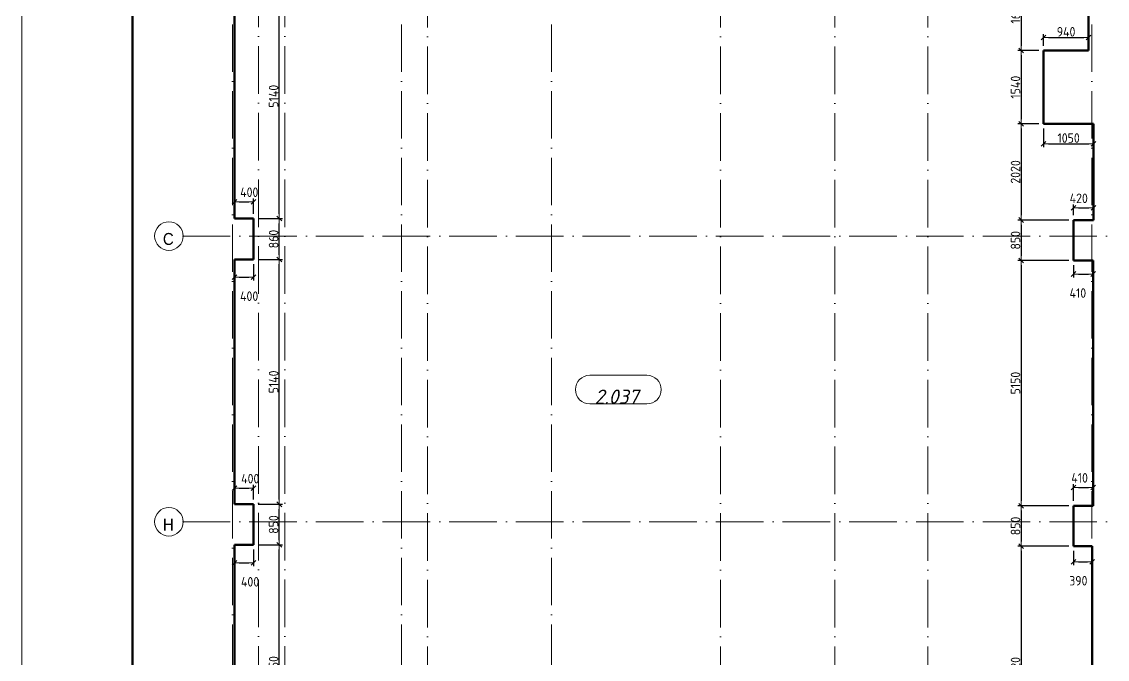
# Model space of a CAD drawing. Header units: millimetres. Extents: x 5993 to 95364, y 87345 to 143522.
# Drawn here: x 60817 to 83612, y 119095 to 132485 of the extents above; entities that cross this region are included whole.
import ezdxf
from ezdxf.enums import TextEntityAlignment as Align

# ---------------------------------------------------------------- set-up
doc = ezdxf.new("R2010")
doc.units = ezdxf.units.MM
doc.linetypes.add('50_200_ШТРИХ_1Т_ш5_п1_п1_', pattern=[1400, 1000, -200, 0, -200])
for name, color, linetype, lineweight, true_color in [('A-AREA-IDEN-1', 7, 'Continuous', 9, 0xaaaaaa), ('Оси-1', 7, 'Continuous', 20, 0xaaaaaa), ('Оси-2', 7, 'Continuous', 9, 0xaaaaaa), ('Оси-3', 7, '50_200_ШТРИХ_1Т_ш5_п1_п1_', 9, 0xaaaaaa)]:
    doc.layers.add(name, color=color, linetype=linetype, lineweight=lineweight, true_color=true_color)
doc.layers.add('Основные линии', color=7, linetype='Continuous', lineweight=30)
doc.layers.add('Размеры', color=7, linetype='Continuous', lineweight=15)
doc.styles.add('Arial', font='arial.ttf', dxfattribs={"width": 0.9, "height": 500})
doc.styles.add('ISOCPEUR_I', font='isocpeui.ttf', dxfattribs={"height": 300})
doc.styles.get("Standard").update_dxf_attribs({"font": 'arial.ttf'})
doc.styles.add('СПДС', font='isocpeur.ttf', dxfattribs={"width": 0.9})
doc.dimstyles.new('Размера А3', dxfattribs={"dimtxt": 200, "dimasz": 100, "dimexe": 70, "dimexo": 100, "dimgap": 20, "dimtad": 1, "dimdec": 0, "dimrnd": 10, "dimzin": 0, "dimdsep": 46, "dimtxsty": 'СПДС', "dimblk": 'ARROWHEAD_6', "dimcen": 1, "dimclrd": 256, "dimclre": 256, "dimclrt": 256, "dimazin": 0, "dimtfac": 1, "dimtdec": 0, "dimtmove": 2, "dimatfit": 3, "dimfxl": 1, "dimtolj": 1, "dimtzin": 0, "dimarcsym": 0})

# ---------------------------------------------------------------- blocks, each defined once
blk = doc.blocks.new('Ось сетки - Круг_Ø6_00__ISO-2_5_0_9K_-17386508-АИ_План этажа Радиаторы_2')
at = {"layer": 'Оси-1'}
blk.add_circle((0, 0), 3, dxfattribs=at)
blk = doc.blocks.new('AAR_СКБ_Марка_помещения_1_5 ммп - Номер-27962133-АИ_План этажа Радиаторы_2')
at = {"layer": 'A-AREA-IDEN-1'}
for p, q in [((-2.99, 3), (3.01, 3)), ((-2.99, 0), (3.01, 0))]:
    blk.add_line(p, q, dxfattribs=at)
for centre, start, end in [((-2.99, 1.5), 90, 270), ((3.01, 1.5), 270, 90)]:
    blk.add_arc(centre, 1.5, start, end, dxfattribs=at)
blk = doc.blocks.new('ARROWHEAD_6')
at = {"color": 0, "linetype": 'Continuous'}
for p, q in [((0, 0), (-1, 0)), ((-0.5, -0.5), (0.5, 0.5))]:
    blk.add_line(p, q, dxfattribs=at)
blk = doc.blocks.new('*D4121')
at = {"layer": 'Defpoints', "color": 0, "lineweight": -2, "transparency": 16777216}
for p in [(65685, 121500), (66226, 121500), (65685, 116350)]:
    blk.add_point(p, dxfattribs=at)
at = {"layer": 'Размеры', "lineweight": -2, "transparency": 16777216}
for p, q in [((65785, 121500), (66296, 121500)), ((66226, 116450), (66226, 121400)), ((65785, 116350), (66296, 116350))]:
    blk.add_line(p, q, dxfattribs=at)
at = {"layer": 'Размеры', "lineweight": -2, "transparency": 16777216, "xscale": 100, "yscale": 100, "zscale": 100}
for p, rotation in [((66226, 121500), 90), ((66226, 116350), 270)]:
    blk.add_blockref('ARROWHEAD_6', p, dxfattribs=dict(at, rotation=rotation))
at = {"layer": 'Размеры', "transparency": 16777216, "insert": (66106, 118925), "char_height": 200, "attachment_point": 5, "rotation": 90, "style": 'СПДС'}
blk.add_mtext('\\A1;5150', dxfattribs=at)
blk = doc.blocks.new('*D4122')
at = {"layer": 'Defpoints', "color": 0, "lineweight": -2, "transparency": 16777216}
for p in [(65685, 122350), (66226, 122350), (65685, 121500)]:
    blk.add_point(p, dxfattribs=at)
at = {"layer": 'Размеры', "lineweight": -2, "transparency": 16777216}
for p, q in [((65785, 122350), (66296, 122350)), ((66226, 121600), (66226, 122250)), ((65785, 121500), (66296, 121500))]:
    blk.add_line(p, q, dxfattribs=at)
at = {"layer": 'Размеры', "lineweight": -2, "transparency": 16777216, "xscale": 100, "yscale": 100, "zscale": 100}
for p, rotation in [((66226, 122350), 90), ((66226, 121500), 270)]:
    blk.add_blockref('ARROWHEAD_6', p, dxfattribs=dict(at, rotation=rotation))
at = {"layer": 'Размеры', "transparency": 16777216, "insert": (66106, 121925), "char_height": 200, "attachment_point": 5, "rotation": 90, "style": 'СПДС'}
blk.add_mtext('\\A1;850', dxfattribs=at)
blk = doc.blocks.new('*D4123')
at = {"layer": 'Defpoints', "color": 0, "lineweight": -2, "transparency": 16777216}
for p in [(65685, 127490), (66226, 127490), (65685, 122350)]:
    blk.add_point(p, dxfattribs=at)
at = {"layer": 'Размеры', "lineweight": -2, "transparency": 16777216}
for p, q in [((65785, 127490), (66296, 127490)), ((66226, 122450), (66226, 127390)), ((65785, 122350), (66296, 122350))]:
    blk.add_line(p, q, dxfattribs=at)
at = {"layer": 'Размеры', "lineweight": -2, "transparency": 16777216, "xscale": 100, "yscale": 100, "zscale": 100}
for p, rotation in [((66226, 127490), 90), ((66226, 122350), 270)]:
    blk.add_blockref('ARROWHEAD_6', p, dxfattribs=dict(at, rotation=rotation))
at = {"layer": 'Размеры', "transparency": 16777216, "insert": (66106, 124920), "char_height": 200, "attachment_point": 5, "rotation": 90, "style": 'СПДС'}
blk.add_mtext('\\A1;5140', dxfattribs=at)
blk = doc.blocks.new('*D4124')
at = {"layer": 'Defpoints', "color": 0, "lineweight": -2, "transparency": 16777216}
for p in [(65685, 128350), (66226, 128350), (65685, 127490)]:
    blk.add_point(p, dxfattribs=at)
at = {"layer": 'Размеры', "lineweight": -2, "transparency": 16777216}
for p, q in [((65785, 128350), (66296, 128350)), ((66226, 127590), (66226, 128250)), ((65785, 127490), (66296, 127490))]:
    blk.add_line(p, q, dxfattribs=at)
at = {"layer": 'Размеры', "lineweight": -2, "transparency": 16777216, "xscale": 100, "yscale": 100, "zscale": 100}
for p, rotation in [((66226, 128350), 90), ((66226, 127490), 270)]:
    blk.add_blockref('ARROWHEAD_6', p, dxfattribs=dict(at, rotation=rotation))
at = {"layer": 'Размеры', "transparency": 16777216, "insert": (66106, 127920), "char_height": 200, "attachment_point": 5, "rotation": 90, "style": 'СПДС'}
blk.add_mtext('\\A1;860', dxfattribs=at)
blk = doc.blocks.new('*D4125')
at = {"layer": 'Defpoints', "color": 0, "lineweight": -2, "transparency": 16777216}
for p in [(65695, 133490), (66226, 133490), (65685, 128350)]:
    blk.add_point(p, dxfattribs=at)
at = {"layer": 'Размеры', "lineweight": -2, "transparency": 16777216}
for p, q in [((65795, 133490), (66296, 133490)), ((66226, 128450), (66226, 133390)), ((65785, 128350), (66296, 128350))]:
    blk.add_line(p, q, dxfattribs=at)
at = {"layer": 'Размеры', "lineweight": -2, "transparency": 16777216, "xscale": 100, "yscale": 100, "zscale": 100}
for p, rotation in [((66226, 133490), 90), ((66226, 128350), 270)]:
    blk.add_blockref('ARROWHEAD_6', p, dxfattribs=dict(at, rotation=rotation))
at = {"layer": 'Размеры', "transparency": 16777216, "insert": (66106, 130920), "char_height": 200, "attachment_point": 5, "rotation": 90, "style": 'СПДС'}
blk.add_mtext('\\A1;5140', dxfattribs=at)
blk = doc.blocks.new('*D4137')
at = {"layer": 'Defpoints', "color": 0, "lineweight": -2, "transparency": 16777216}
for p in [(82825, 133480), (81805, 131880), (82275, 131880)]:
    blk.add_point(p, dxfattribs=at)
at = {"layer": 'Размеры', "lineweight": -2, "transparency": 16777216}
for p, q in [((82725, 133480), (81735, 133480)), ((81805, 133380), (81805, 131980)), ((82175, 131880), (81735, 131880))]:
    blk.add_line(p, q, dxfattribs=at)
at = {"layer": 'Размеры', "lineweight": -2, "transparency": 16777216, "xscale": 100, "yscale": 100, "zscale": 100}
for p, rotation in [((81805, 133480), 90), ((81805, 131880), 270)]:
    blk.add_blockref('ARROWHEAD_6', p, dxfattribs=dict(at, rotation=rotation))
at = {"layer": 'Размеры', "transparency": 16777216, "insert": (81685, 132680), "char_height": 200, "attachment_point": 5, "rotation": 90, "style": 'СПДС'}
blk.add_mtext('\\A1;1600', dxfattribs=at)
blk = doc.blocks.new('*D4138')
at = {"layer": 'Defpoints', "color": 0, "lineweight": -2, "transparency": 16777216}
for p in [(82275, 131880), (81805, 130340), (82275, 130340)]:
    blk.add_point(p, dxfattribs=at)
at = {"layer": 'Размеры', "lineweight": -2, "transparency": 16777216}
for p, q in [((82175, 131880), (81735, 131880)), ((81805, 131780), (81805, 130440)), ((82175, 130340), (81735, 130340))]:
    blk.add_line(p, q, dxfattribs=at)
at = {"layer": 'Размеры', "lineweight": -2, "transparency": 16777216, "xscale": 100, "yscale": 100, "zscale": 100}
for p, rotation in [((81805, 131880), 90), ((81805, 130340), 270)]:
    blk.add_blockref('ARROWHEAD_6', p, dxfattribs=dict(at, rotation=rotation))
at = {"layer": 'Размеры', "transparency": 16777216, "insert": (81685, 131110), "char_height": 200, "attachment_point": 5, "rotation": 90, "style": 'СПДС'}
blk.add_mtext('\\A1;1540', dxfattribs=at)
blk = doc.blocks.new('*D4139')
at = {"layer": 'Defpoints', "color": 0, "lineweight": -2, "transparency": 16777216}
for p in [(82275, 130340), (81805, 128320), (82905, 128320)]:
    blk.add_point(p, dxfattribs=at)
at = {"layer": 'Размеры', "lineweight": -2, "transparency": 16777216}
for p, q in [((82175, 130340), (81735, 130340)), ((81805, 130240), (81805, 128420)), ((82805, 128320), (81735, 128320))]:
    blk.add_line(p, q, dxfattribs=at)
at = {"layer": 'Размеры', "lineweight": -2, "transparency": 16777216, "xscale": 100, "yscale": 100, "zscale": 100}
for p, rotation in [((81805, 130340), 90), ((81805, 128320), 270)]:
    blk.add_blockref('ARROWHEAD_6', p, dxfattribs=dict(at, rotation=rotation))
at = {"layer": 'Размеры', "transparency": 16777216, "insert": (81685, 129330), "char_height": 200, "attachment_point": 5, "rotation": 90, "style": 'СПДС'}
blk.add_mtext('\\A1;2020', dxfattribs=at)
blk = doc.blocks.new('*D4140')
at = {"layer": 'Defpoints', "color": 0, "lineweight": -2, "transparency": 16777216}
for p in [(82905, 128320), (81805, 127470), (82905, 127470)]:
    blk.add_point(p, dxfattribs=at)
at = {"layer": 'Размеры', "lineweight": -2, "transparency": 16777216}
for p, q in [((82805, 128320), (81735, 128320)), ((81805, 128220), (81805, 127570)), ((82805, 127470), (81735, 127470))]:
    blk.add_line(p, q, dxfattribs=at)
at = {"layer": 'Размеры', "lineweight": -2, "transparency": 16777216, "xscale": 100, "yscale": 100, "zscale": 100}
for p, rotation in [((81805, 128320), 90), ((81805, 127470), 270)]:
    blk.add_blockref('ARROWHEAD_6', p, dxfattribs=dict(at, rotation=rotation))
at = {"layer": 'Размеры', "transparency": 16777216, "insert": (81685, 127895), "char_height": 200, "attachment_point": 5, "rotation": 90, "style": 'СПДС'}
blk.add_mtext('\\A1;850', dxfattribs=at)
blk = doc.blocks.new('*D4141')
at = {"layer": 'Defpoints', "color": 0, "lineweight": -2, "transparency": 16777216}
for p in [(82905, 127470), (81805, 122320), (82905, 122320)]:
    blk.add_point(p, dxfattribs=at)
at = {"layer": 'Размеры', "lineweight": -2, "transparency": 16777216}
for p, q in [((82805, 127470), (81735, 127470)), ((81805, 127370), (81805, 122420)), ((82805, 122320), (81735, 122320))]:
    blk.add_line(p, q, dxfattribs=at)
at = {"layer": 'Размеры', "lineweight": -2, "transparency": 16777216, "xscale": 100, "yscale": 100, "zscale": 100}
for p, rotation in [((81805, 127470), 90), ((81805, 122320), 270)]:
    blk.add_blockref('ARROWHEAD_6', p, dxfattribs=dict(at, rotation=rotation))
at = {"layer": 'Размеры', "transparency": 16777216, "insert": (81685, 124895), "char_height": 200, "attachment_point": 5, "rotation": 90, "style": 'СПДС'}
blk.add_mtext('\\A1;5150', dxfattribs=at)
blk = doc.blocks.new('*D4142')
at = {"layer": 'Defpoints', "color": 0, "lineweight": -2, "transparency": 16777216}
for p in [(82905, 122320), (81805, 121470), (82905, 121470)]:
    blk.add_point(p, dxfattribs=at)
at = {"layer": 'Размеры', "lineweight": -2, "transparency": 16777216}
for p, q in [((82805, 122320), (81735, 122320)), ((81805, 122220), (81805, 121570)), ((82805, 121470), (81735, 121470))]:
    blk.add_line(p, q, dxfattribs=at)
at = {"layer": 'Размеры', "lineweight": -2, "transparency": 16777216, "xscale": 100, "yscale": 100, "zscale": 100}
for p, rotation in [((81805, 122320), 90), ((81805, 121470), 270)]:
    blk.add_blockref('ARROWHEAD_6', p, dxfattribs=dict(at, rotation=rotation))
at = {"layer": 'Размеры', "transparency": 16777216, "insert": (81685, 121895), "char_height": 200, "attachment_point": 5, "rotation": 90, "style": 'СПДС'}
blk.add_mtext('\\A1;850', dxfattribs=at)
blk = doc.blocks.new('*D4143')
at = {"layer": 'Defpoints', "color": 0, "lineweight": -2, "transparency": 16777216}
for p in [(82905, 121470), (81805, 116350), (82915, 116350)]:
    blk.add_point(p, dxfattribs=at)
at = {"layer": 'Размеры', "lineweight": -2, "transparency": 16777216}
for p, q in [((82805, 121470), (81735, 121470)), ((81805, 121370), (81805, 116450)), ((82815, 116350), (81735, 116350))]:
    blk.add_line(p, q, dxfattribs=at)
at = {"layer": 'Размеры', "lineweight": -2, "transparency": 16777216, "xscale": 100, "yscale": 100, "zscale": 100}
for p, rotation in [((81805, 121470), 90), ((81805, 116350), 270)]:
    blk.add_blockref('ARROWHEAD_6', p, dxfattribs=dict(at, rotation=rotation))
at = {"layer": 'Размеры', "transparency": 16777216, "insert": (81685, 118910), "char_height": 200, "attachment_point": 5, "rotation": 90, "style": 'СПДС'}
blk.add_mtext('\\A1;5120', dxfattribs=at)
blk = doc.blocks.new('*D4165')
at = {"layer": 'Defpoints', "color": 0, "lineweight": -2, "transparency": 16777216}
for p in [(83219, 132153), (82275, 131880), (83219, 131880)]:
    blk.add_point(p, dxfattribs=at)
at = {"layer": 'Размеры', "lineweight": -2, "transparency": 16777216}
for p, q in [((82275, 131980), (82275, 132223)), ((83219, 131980), (83219, 132223)), ((82375, 132153), (83119, 132153))]:
    blk.add_line(p, q, dxfattribs=at)
at = {"layer": 'Размеры', "lineweight": -2, "transparency": 16777216, "xscale": 100, "yscale": 100, "zscale": 100, "rotation": 180}
blk.add_blockref('ARROWHEAD_6', (82275, 132153), dxfattribs=at)
at = {"layer": 'Размеры', "lineweight": -2, "transparency": 16777216, "xscale": 100, "yscale": 100, "zscale": 100}
blk.add_blockref('ARROWHEAD_6', (83219, 132153), dxfattribs=at)
at = {"layer": 'Размеры', "lineweight": -2, "transparency": 16777216, "insert": (82747, 132273), "char_height": 200, "attachment_point": 5, "style": 'СПДС'}
blk.add_mtext('\\A1;940', dxfattribs=at)
blk = doc.blocks.new('*D4166')
at = {"layer": 'Defpoints', "color": 0, "lineweight": -2, "transparency": 16777216}
for p in [(82275, 130340), (83325, 130340), (83325, 129922)]:
    blk.add_point(p, dxfattribs=at)
at = {"layer": 'Размеры', "lineweight": -2, "transparency": 16777216}
for p, q in [((82275, 130240), (82275, 129852)), ((83325, 130240), (83325, 129852)), ((82375, 129922), (83225, 129922))]:
    blk.add_line(p, q, dxfattribs=at)
at = {"layer": 'Размеры', "lineweight": -2, "transparency": 16777216, "xscale": 100, "yscale": 100, "zscale": 100, "rotation": 180}
blk.add_blockref('ARROWHEAD_6', (82275, 129922), dxfattribs=at)
at = {"layer": 'Размеры', "lineweight": -2, "transparency": 16777216, "xscale": 100, "yscale": 100, "zscale": 100}
blk.add_blockref('ARROWHEAD_6', (83325, 129922), dxfattribs=at)
at = {"layer": 'Размеры', "lineweight": -2, "transparency": 16777216, "insert": (82800, 130042), "char_height": 200, "attachment_point": 5, "style": 'СПДС'}
blk.add_mtext('\\A1;1050', dxfattribs=at)
blk = doc.blocks.new('*D4167')
at = {"layer": 'Defpoints', "color": 0, "lineweight": -2, "transparency": 16777216}
for p in [(83325, 128576), (82905, 128320), (83325, 128320)]:
    blk.add_point(p, dxfattribs=at)
at = {"layer": 'Размеры', "lineweight": -2, "transparency": 16777216}
for p, q in [((82905, 128420), (82905, 128646)), ((83005, 128576), (83225, 128576)), ((83325, 128420), (83325, 128646))]:
    blk.add_line(p, q, dxfattribs=at)
at = {"layer": 'Размеры', "lineweight": -2, "transparency": 16777216, "xscale": 100, "yscale": 100, "zscale": 100, "rotation": 180}
blk.add_blockref('ARROWHEAD_6', (82905, 128576), dxfattribs=at)
at = {"layer": 'Размеры', "lineweight": -2, "transparency": 16777216, "xscale": 100, "yscale": 100, "zscale": 100}
blk.add_blockref('ARROWHEAD_6', (83325, 128576), dxfattribs=at)
at = {"layer": 'Размеры', "lineweight": -2, "transparency": 16777216, "insert": (83013, 128776), "char_height": 200, "attachment_point": 5, "style": 'СПДС'}
blk.add_mtext('\\A1;420', dxfattribs=at)
blk = doc.blocks.new('*D4168')
at = {"layer": 'Defpoints', "color": 0, "lineweight": -2, "transparency": 16777216}
for p in [(82905, 127470), (83315, 127470), (83315, 127186)]:
    blk.add_point(p, dxfattribs=at)
at = {"layer": 'Размеры', "lineweight": -2, "transparency": 16777216}
for p, q in [((82905, 127370), (82905, 127116)), ((83315, 127370), (83315, 127116)), ((83005, 127186), (83215, 127186))]:
    blk.add_line(p, q, dxfattribs=at)
at = {"layer": 'Размеры', "lineweight": -2, "transparency": 16777216, "xscale": 100, "yscale": 100, "zscale": 100, "rotation": 180}
blk.add_blockref('ARROWHEAD_6', (82905, 127186), dxfattribs=at)
at = {"layer": 'Размеры', "lineweight": -2, "transparency": 16777216, "xscale": 100, "yscale": 100, "zscale": 100}
blk.add_blockref('ARROWHEAD_6', (83315, 127186), dxfattribs=at)
at = {"layer": 'Размеры', "lineweight": -2, "transparency": 16777216, "insert": (82994, 126786), "char_height": 200, "attachment_point": 5, "style": 'СПДС'}
blk.add_mtext('\\A1;410', dxfattribs=at)
blk = doc.blocks.new('*D4169')
at = {"layer": 'Defpoints', "color": 0, "lineweight": -2, "transparency": 16777216}
for p in [(83315, 122705), (82905, 122320), (83315, 122320)]:
    blk.add_point(p, dxfattribs=at)
at = {"layer": 'Размеры', "lineweight": -2, "transparency": 16777216}
for p, q in [((82905, 122420), (82905, 122775)), ((83005, 122705), (83215, 122705)), ((83315, 122420), (83315, 122775))]:
    blk.add_line(p, q, dxfattribs=at)
at = {"layer": 'Размеры', "lineweight": -2, "transparency": 16777216, "xscale": 100, "yscale": 100, "zscale": 100, "rotation": 180}
blk.add_blockref('ARROWHEAD_6', (82905, 122705), dxfattribs=at)
at = {"layer": 'Размеры', "lineweight": -2, "transparency": 16777216, "xscale": 100, "yscale": 100, "zscale": 100}
blk.add_blockref('ARROWHEAD_6', (83315, 122705), dxfattribs=at)
at = {"layer": 'Размеры', "lineweight": -2, "transparency": 16777216, "insert": (83031, 122905), "char_height": 200, "attachment_point": 5, "style": 'СПДС'}
blk.add_mtext('\\A1;410', dxfattribs=at)
blk = doc.blocks.new('*D4170')
at = {"layer": 'Defpoints', "color": 0, "lineweight": -2, "transparency": 16777216}
for p in [(82905, 121470), (83295, 121470), (83295, 121144)]:
    blk.add_point(p, dxfattribs=at)
at = {"layer": 'Размеры', "lineweight": -2, "transparency": 16777216}
for p, q in [((82905, 121370), (82905, 121074)), ((83295, 121370), (83295, 121074)), ((83005, 121144), (83195, 121144))]:
    blk.add_line(p, q, dxfattribs=at)
at = {"layer": 'Размеры', "lineweight": -2, "transparency": 16777216, "xscale": 100, "yscale": 100, "zscale": 100, "rotation": 180}
blk.add_blockref('ARROWHEAD_6', (82905, 121144), dxfattribs=at)
at = {"layer": 'Размеры', "lineweight": -2, "transparency": 16777216, "xscale": 100, "yscale": 100, "zscale": 100}
blk.add_blockref('ARROWHEAD_6', (83295, 121144), dxfattribs=at)
at = {"layer": 'Размеры', "lineweight": -2, "transparency": 16777216, "insert": (83004, 120744), "char_height": 200, "attachment_point": 5, "style": 'СПДС'}
blk.add_mtext('\\A1;390', dxfattribs=at)
blk = doc.blocks.new('*D4186')
at = {"layer": 'Defpoints', "color": 0, "lineweight": -2, "transparency": 16777216}
for p in [(65285, 121500), (65685, 121500), (65685, 121122)]:
    blk.add_point(p, dxfattribs=at)
at = {"layer": 'Размеры', "lineweight": -2, "transparency": 16777216}
for p, q in [((65285, 121400), (65285, 121052)), ((65685, 121400), (65685, 121052)), ((65385, 121122), (65585, 121122))]:
    blk.add_line(p, q, dxfattribs=at)
at = {"layer": 'Размеры', "lineweight": -2, "transparency": 16777216, "xscale": 100, "yscale": 100, "zscale": 100, "rotation": 180}
blk.add_blockref('ARROWHEAD_6', (65285, 121122), dxfattribs=at)
at = {"layer": 'Размеры', "lineweight": -2, "transparency": 16777216, "xscale": 100, "yscale": 100, "zscale": 100}
blk.add_blockref('ARROWHEAD_6', (65685, 121122), dxfattribs=at)
at = {"layer": 'Размеры', "lineweight": -2, "transparency": 16777216, "insert": (65612, 120722), "char_height": 200, "attachment_point": 5, "style": 'СПДС'}
blk.add_mtext('\\A1;400', dxfattribs=at)
blk = doc.blocks.new('*D4187')
at = {"layer": 'Defpoints', "color": 0, "lineweight": -2, "transparency": 16777216}
for p in [(65685, 122689), (65285, 122350), (65685, 122350)]:
    blk.add_point(p, dxfattribs=at)
at = {"layer": 'Размеры', "lineweight": -2, "transparency": 16777216}
for p, q in [((65285, 122450), (65285, 122759)), ((65385, 122689), (65585, 122689)), ((65685, 122450), (65685, 122759))]:
    blk.add_line(p, q, dxfattribs=at)
at = {"layer": 'Размеры', "lineweight": -2, "transparency": 16777216, "xscale": 100, "yscale": 100, "zscale": 100, "rotation": 180}
blk.add_blockref('ARROWHEAD_6', (65285, 122689), dxfattribs=at)
at = {"layer": 'Размеры', "lineweight": -2, "transparency": 16777216, "xscale": 100, "yscale": 100, "zscale": 100}
blk.add_blockref('ARROWHEAD_6', (65685, 122689), dxfattribs=at)
at = {"layer": 'Размеры', "lineweight": -2, "transparency": 16777216, "insert": (65616, 122889), "char_height": 200, "attachment_point": 5, "style": 'СПДС'}
blk.add_mtext('\\A1;400', dxfattribs=at)
blk = doc.blocks.new('*D4188')
at = {"layer": 'Defpoints', "color": 0, "lineweight": -2, "transparency": 16777216}
for p in [(65285, 127490), (65685, 127490), (65685, 127121)]:
    blk.add_point(p, dxfattribs=at)
at = {"layer": 'Размеры', "lineweight": -2, "transparency": 16777216}
for p, q in [((65285, 127390), (65285, 127051)), ((65685, 127390), (65685, 127051)), ((65385, 127121), (65585, 127121))]:
    blk.add_line(p, q, dxfattribs=at)
at = {"layer": 'Размеры', "lineweight": -2, "transparency": 16777216, "xscale": 100, "yscale": 100, "zscale": 100, "rotation": 180}
blk.add_blockref('ARROWHEAD_6', (65285, 127121), dxfattribs=at)
at = {"layer": 'Размеры', "lineweight": -2, "transparency": 16777216, "xscale": 100, "yscale": 100, "zscale": 100}
blk.add_blockref('ARROWHEAD_6', (65685, 127121), dxfattribs=at)
at = {"layer": 'Размеры', "lineweight": -2, "transparency": 16777216, "insert": (65593, 126721), "char_height": 200, "attachment_point": 5, "style": 'СПДС'}
blk.add_mtext('\\A1;400', dxfattribs=at)
blk = doc.blocks.new('*D4189')
at = {"layer": 'Defpoints', "color": 0, "lineweight": -2, "transparency": 16777216}
for p in [(65685, 128704), (65285, 128350), (65685, 128350)]:
    blk.add_point(p, dxfattribs=at)
at = {"layer": 'Размеры', "lineweight": -2, "transparency": 16777216}
for p, q in [((65285, 128450), (65285, 128774)), ((65385, 128704), (65585, 128704)), ((65685, 128450), (65685, 128774))]:
    blk.add_line(p, q, dxfattribs=at)
at = {"layer": 'Размеры', "lineweight": -2, "transparency": 16777216, "xscale": 100, "yscale": 100, "zscale": 100, "rotation": 180}
blk.add_blockref('ARROWHEAD_6', (65285, 128704), dxfattribs=at)
at = {"layer": 'Размеры', "lineweight": -2, "transparency": 16777216, "xscale": 100, "yscale": 100, "zscale": 100}
blk.add_blockref('ARROWHEAD_6', (65685, 128704), dxfattribs=at)
at = {"layer": 'Размеры', "lineweight": -2, "transparency": 16777216, "insert": (65595, 128904), "char_height": 200, "attachment_point": 5, "style": 'СПДС'}
blk.add_mtext('\\A1;400', dxfattribs=at)
blk = doc.blocks.new('*U62')
at = {"lineweight": 0}
blk.add_lwpolyline([(-292, -5), (5, -5), (5, 415), (-292, 415)], close=True, dxfattribs=at)
at = {"color": 0, "linetype": 'Continuous', "lineweight": 50}
blk.add_lwpolyline([(-272, 410), (0, 410), (0, 0), (-272, 0)], close=True, dxfattribs=at)
at = {"lineweight": 30, "width": 0.9, "flags": 104}
blk.add_attdef('ШАПКА', text='', height=3, dxfattribs=at).set_placement((-135, 281), align=Align.MIDDLE_CENTER)
at = {"style": 'СПДС'}
for tag, height, p in [('ШИФР_ПРОЕКТА', 4, (-60, 50)), ('НАИМЕНОВАНИЕ_ОБЪЕКТА', 2.5, (-85, 25)), ('СТАДИЯ', 4, (-42.5, 20)), ('ЛИСТ_первый', 4, (-27.5, 20)), ('ЛИСТОВ', 4, (-10, 20)), ('НАИМЕНОВАНИЕ_ОБЪЕКТА2', 2.5, (-85, 20)), ('НАИМЕНОВАНИЕ_ЧЕРТЕЖА1', 2.5, (-85, 10)), ('ОРГАНИЗАЦИЯ_РАЗРАБОТЧИК1', 4, (-25, 8.09)), ('НАИМЕНОВАНИЕ_ЧЕРТЕЖА2', 2.5, (-85, 5))]:
    blk.add_attdef(tag, text='', height=height, dxfattribs=at).set_placement(p, align=Align.MIDDLE_CENTER)
for tag, p in [('РАЗРАБОТЧИК', (-163.97, 27.5)), ('РУК.ГРУППЫ', (-163.97, 22.5))]:
    blk.add_attdef(tag, text='', height=2.5, dxfattribs=at).set_placement(p, align=Align.MIDDLE_LEFT)
at = {"style": 'СПДС', "width": 0.9}
for p in [(-129.65, 26.37), (-129.65, 21.37)]:
    blk.add_attdef('ДАТА', p, '', height=2.3, dxfattribs=at)

msp = doc.modelspace()

# ---------------------------------------------------------------- linework, layer by layer
at = {"layer": 'Оси-3'}
for p, q in [((65240.5, 140830.4), (65240.5, 108570.5)), ((65790.5, 108570.5), (65790.5, 140830.4)), ((66340.5, 108570.5), (66340.5, 140830.4)), ((68790.5, 140830.4), (68790.5, 108565)), ((69340.5, 108563.5), (69340.5, 140830.4)), ((71940.5, 140830.4), (71940.5, 108570.5)), ((75490.5, 108563.5), (75490.5, 140830.4)), ((77890.5, 108563.5), (77890.5, 140830.4)), ((79840.5, 108563.5), (79840.5, 140830.4)), ((83290.5, 140830.4), (83290.5, 108563.5)), ((64194.4, 127982.8), (84132.7, 127982.8)), ((64194.4, 121982.8), (84132.7, 121982.8))]:
    msp.add_line(p, q, dxfattribs=at)
at = {"layer": 'Основные линии', "color": 18, "true_color": 0x000000}
for p, q in [((65285.5, 128350), (65285.5, 133490)), ((83219.5, 131880), (82275.5, 131880)), ((82275.5, 131880), (82275.5, 130340)), ((82275.5, 130340), (83325.5, 130340)), ((65685.5, 128350), (65285.5, 128350)), ((65685.5, 127490), (65685.5, 128350)), ((65285.5, 122350), (65285.5, 127490)), ((65285.5, 127490), (65685.5, 127490)), ((65685.5, 122350), (65285.5, 122350)), ((65685.5, 121500), (65685.5, 122350)), ((65285.5, 121350), (65285.5, 121500)), ((65285.5, 121500), (65685.5, 121500)), ((65285.5, 116350), (65285.5, 121350))]:
    msp.add_line(p, q, dxfattribs=at)
msp.add_lwpolyline([(83315.5, 127470), (83315.5, 122320), (82905.5, 122320), (82905.5, 121470), (83295.5, 121470), (83295.5, 116350), (82915.5, 116350), (82915.5, 115450), (83305.5, 115450), (83305.5, 110120), (82905.5, 110120), (82905.5, 109820), (82665.5, 109820)], dxfattribs=at)
at = {"layer": 'Размеры', "color": 30, "lineweight": 50, "true_color": 0xf26722}
for p, q in [((65285.5, 133490), (65285.5, 128350)), ((83219.5, 131880), (83219.5, 133480)), ((82275.5, 130340), (82275.5, 131880)), ((82275.5, 131880), (83219.5, 131880)), ((83325.5, 130340), (82275.5, 130340)), ((83325.5, 128320), (83325.5, 130340)), ((65285.5, 128350), (65685.5, 128350)), ((65685.5, 128350), (65685.5, 127490)), ((82905.5, 127470), (82905.5, 128320)), ((82905.5, 128320), (83325.5, 128320)), ((65685.5, 127490), (65285.5, 127490)), ((65285.5, 127490), (65285.5, 122350)), ((83315.5, 127470), (82905.5, 127470)), ((83315.5, 122320), (83315.5, 127470)), ((65285.5, 122350), (65685.5, 122350)), ((65685.5, 122350), (65685.5, 121500)), ((82905.5, 121470), (82905.5, 122320)), ((82905.5, 122320), (83315.5, 122320)), ((65685.5, 121500), (65285.5, 121500)), ((65285.5, 121500), (65285.5, 116350)), ((83295.5, 121470), (82905.5, 121470)), ((83295.5, 116350), (83295.5, 121470))]:
    msp.add_line(p, q, dxfattribs=at)

# ---------------------------------------------------------------- block references
at = {"xscale": 116.3214233566373, "yscale": 116.3214233566373, "zscale": 116.3214233566373}
msp.add_blockref('*U62', (94782.9, 95249), dxfattribs=at)
at = {"layer": 'A-AREA-IDEN-1', "xscale": 199.9999999999999, "yscale": 199.9999999999999, "zscale": 199.9999999999999}
msp.add_blockref('AAR_СКБ_Марка_помещения_1_5 ммп - Номер-27962133-АИ_План этажа Радиаторы_2', (73343, 124459.5), dxfattribs=at)
at = {"layer": 'Оси-1', "xscale": 100, "yscale": 100, "zscale": 100, "rotation": 269.9999999999995}
for p in [(63907.3, 127982.8), (63907.3, 121982.8)]:
    msp.add_blockref('Ось сетки - Круг_Ø6_00__ISO-2_5_0_9K_-17386508-АИ_План этажа Радиаторы_2', p, dxfattribs=at)

# ---------------------------------------------------------------- texts
at = {"layer": 'A-AREA-IDEN-1', "insert": (73308.3, 124459.5), "char_height": 300, "width": 952, "attachment_point": 8, "line_spacing_factor": 1.139951, "style": 'ISOCPEUR_I'}
msp.add_mtext('\\pxqc,t8.46667,16.93333,25.4,33.86667,42.33333,50.8,59.26667,67.73333,76.2,84.66667,93.13333,101.6,110.06667,118.53333,127,135.46667,143.93333,152.4,160.86667,169.33333,177.8,186.26667,194.73333,203.2,211.66667,220.13333,228.6,237.06667,245.53333,254,262.46667,270.93333;{2.037}', dxfattribs=at)
at = {"layer": 'Оси-2', "char_height": 250, "width": 464.4, "attachment_point": 5, "line_spacing_factor": 0.936439, "style": 'Arial'}
for s, insert in [('\\pxqc,t4.572,9.144,13.716,18.288,22.86,27.432,32.004,36.576,41.148,45.72,50.292,54.864,59.436,64.008,68.58,73.152,77.724,82.296,86.868,91.44,96.012,100.584,105.156,109.728,114.3,118.872,123.444,128.016,132.588,137.16,141.732,146.304;{С}', (63895.8, 127921)), ('\\pxqc,t4.572,9.144,13.716,18.288,22.86,27.432,32.004,36.576,41.148,45.72,50.292,54.864,59.436,64.008,68.58,73.152,77.724,82.296,86.868,91.44,96.012,100.584,105.156,109.728,114.3,118.872,123.444,128.016,132.588,137.16,141.732,146.304;{Н}', (63895.8, 121921))]:
    msp.add_mtext(s, dxfattribs=dict(at, insert=insert))

# ---------------------------------------------------------------- dimensions: what is measured, and where the dimension line sits
at = {"layer": 'Размеры'}
for base, p1, p2, picture, middle in [((66226, 133490), (65685.5, 128350), (65695.5, 133490), '*D4125', (66106, 130920)), ((81804.8, 131880), (82825.5, 133480), (82275.5, 131880), '*D4137', (81684.8, 132680)), ((81804.8, 130340), (82275.5, 131880), (82275.5, 130340), '*D4138', (81684.8, 131110)), ((81804.8, 128320), (82275.5, 130340), (82905.5, 128320), '*D4139', (81684.8, 129330)), ((66226, 128350), (65685.5, 127490), (65685.5, 128350), '*D4124', (66106, 127920)), ((81804.8, 127470), (82905.5, 128320), (82905.5, 127470), '*D4140', (81684.8, 127895)), ((66226, 127490), (65685.5, 122350), (65685.5, 127490), '*D4123', (66106, 124920)), ((81804.8, 122320), (82905.5, 127470), (82905.5, 122320), '*D4141', (81684.8, 124895)), ((66226, 122350), (65685.5, 121500), (65685.5, 122350), '*D4122', (66106, 121925)), ((81804.8, 121470), (82905.5, 122320), (82905.5, 121470), '*D4142', (81684.8, 121895)), ((66226, 121500), (65685.5, 116350), (65685.5, 121500), '*D4121', (66106, 118925)), ((81804.8, 116350), (82905.5, 121470), (82915.5, 116350), '*D4143', (81684.8, 118910))]:
    dim = msp.add_linear_dim(base=base, p1=p1, p2=p2, angle=90, dimstyle='Размера А3', dxfattribs=at)
    dim.commit()
    dim.dimension.update_dxf_attribs({"geometry": picture, "text_midpoint": middle})
at = {"layer": 'Размеры', "lineweight": -2}
for base, p1, p2, picture, middle in [((83219.5, 132152.6), (82275.5, 131880), (83219.5, 131880), '*D4165', (82747.5, 132272.6)), ((83325.5, 129921.9), (82275.5, 130340), (83325.5, 130340), '*D4166', (82800.5, 130041.9))]:
    dim = msp.add_linear_dim(base=base, p1=p1, p2=p2, dimstyle='Размера А3', dxfattribs=at)
    dim.commit()
    dim.dimension.update_dxf_attribs({"geometry": picture, "text_midpoint": middle})
for base, p1, p2, picture, middle in [((65685.5, 128703.5), (65285.5, 128350), (65685.5, 128350), '*D4189', (65595.5, 128903.5)), ((83325.5, 128575.8), (82905.5, 128320), (83325.5, 128320), '*D4167', (83013.4, 128775.8)), ((65685.5, 127121.2), (65285.5, 127490), (65685.5, 127490), '*D4188', (65593, 126721.2)), ((83315.5, 127185.5), (82905.5, 127470), (83315.5, 127470), '*D4168', (82993.7, 126785.5)), ((65685.5, 122689.5), (65285.5, 122350), (65685.5, 122350), '*D4187', (65615.7, 122889.5)), ((83315.5, 122705.1), (82905.5, 122320), (83315.5, 122320), '*D4169', (83030.7, 122905.1)), ((65685.5, 121121.5), (65285.5, 121500), (65685.5, 121500), '*D4186', (65611.8, 120721.5)), ((83295.5, 121144.2), (82905.5, 121470), (83295.5, 121470), '*D4170', (83003.6, 120744.2))]:
    dim = msp.add_linear_dim(base=base, p1=p1, p2=p2, dimstyle='Размера А3', dxfattribs=at)
    dim.commit()
    dim.dimension.update_dxf_attribs({"geometry": picture, "text_midpoint": middle, "dimtype": 160})

doc.saveas('drawing.dxf')
